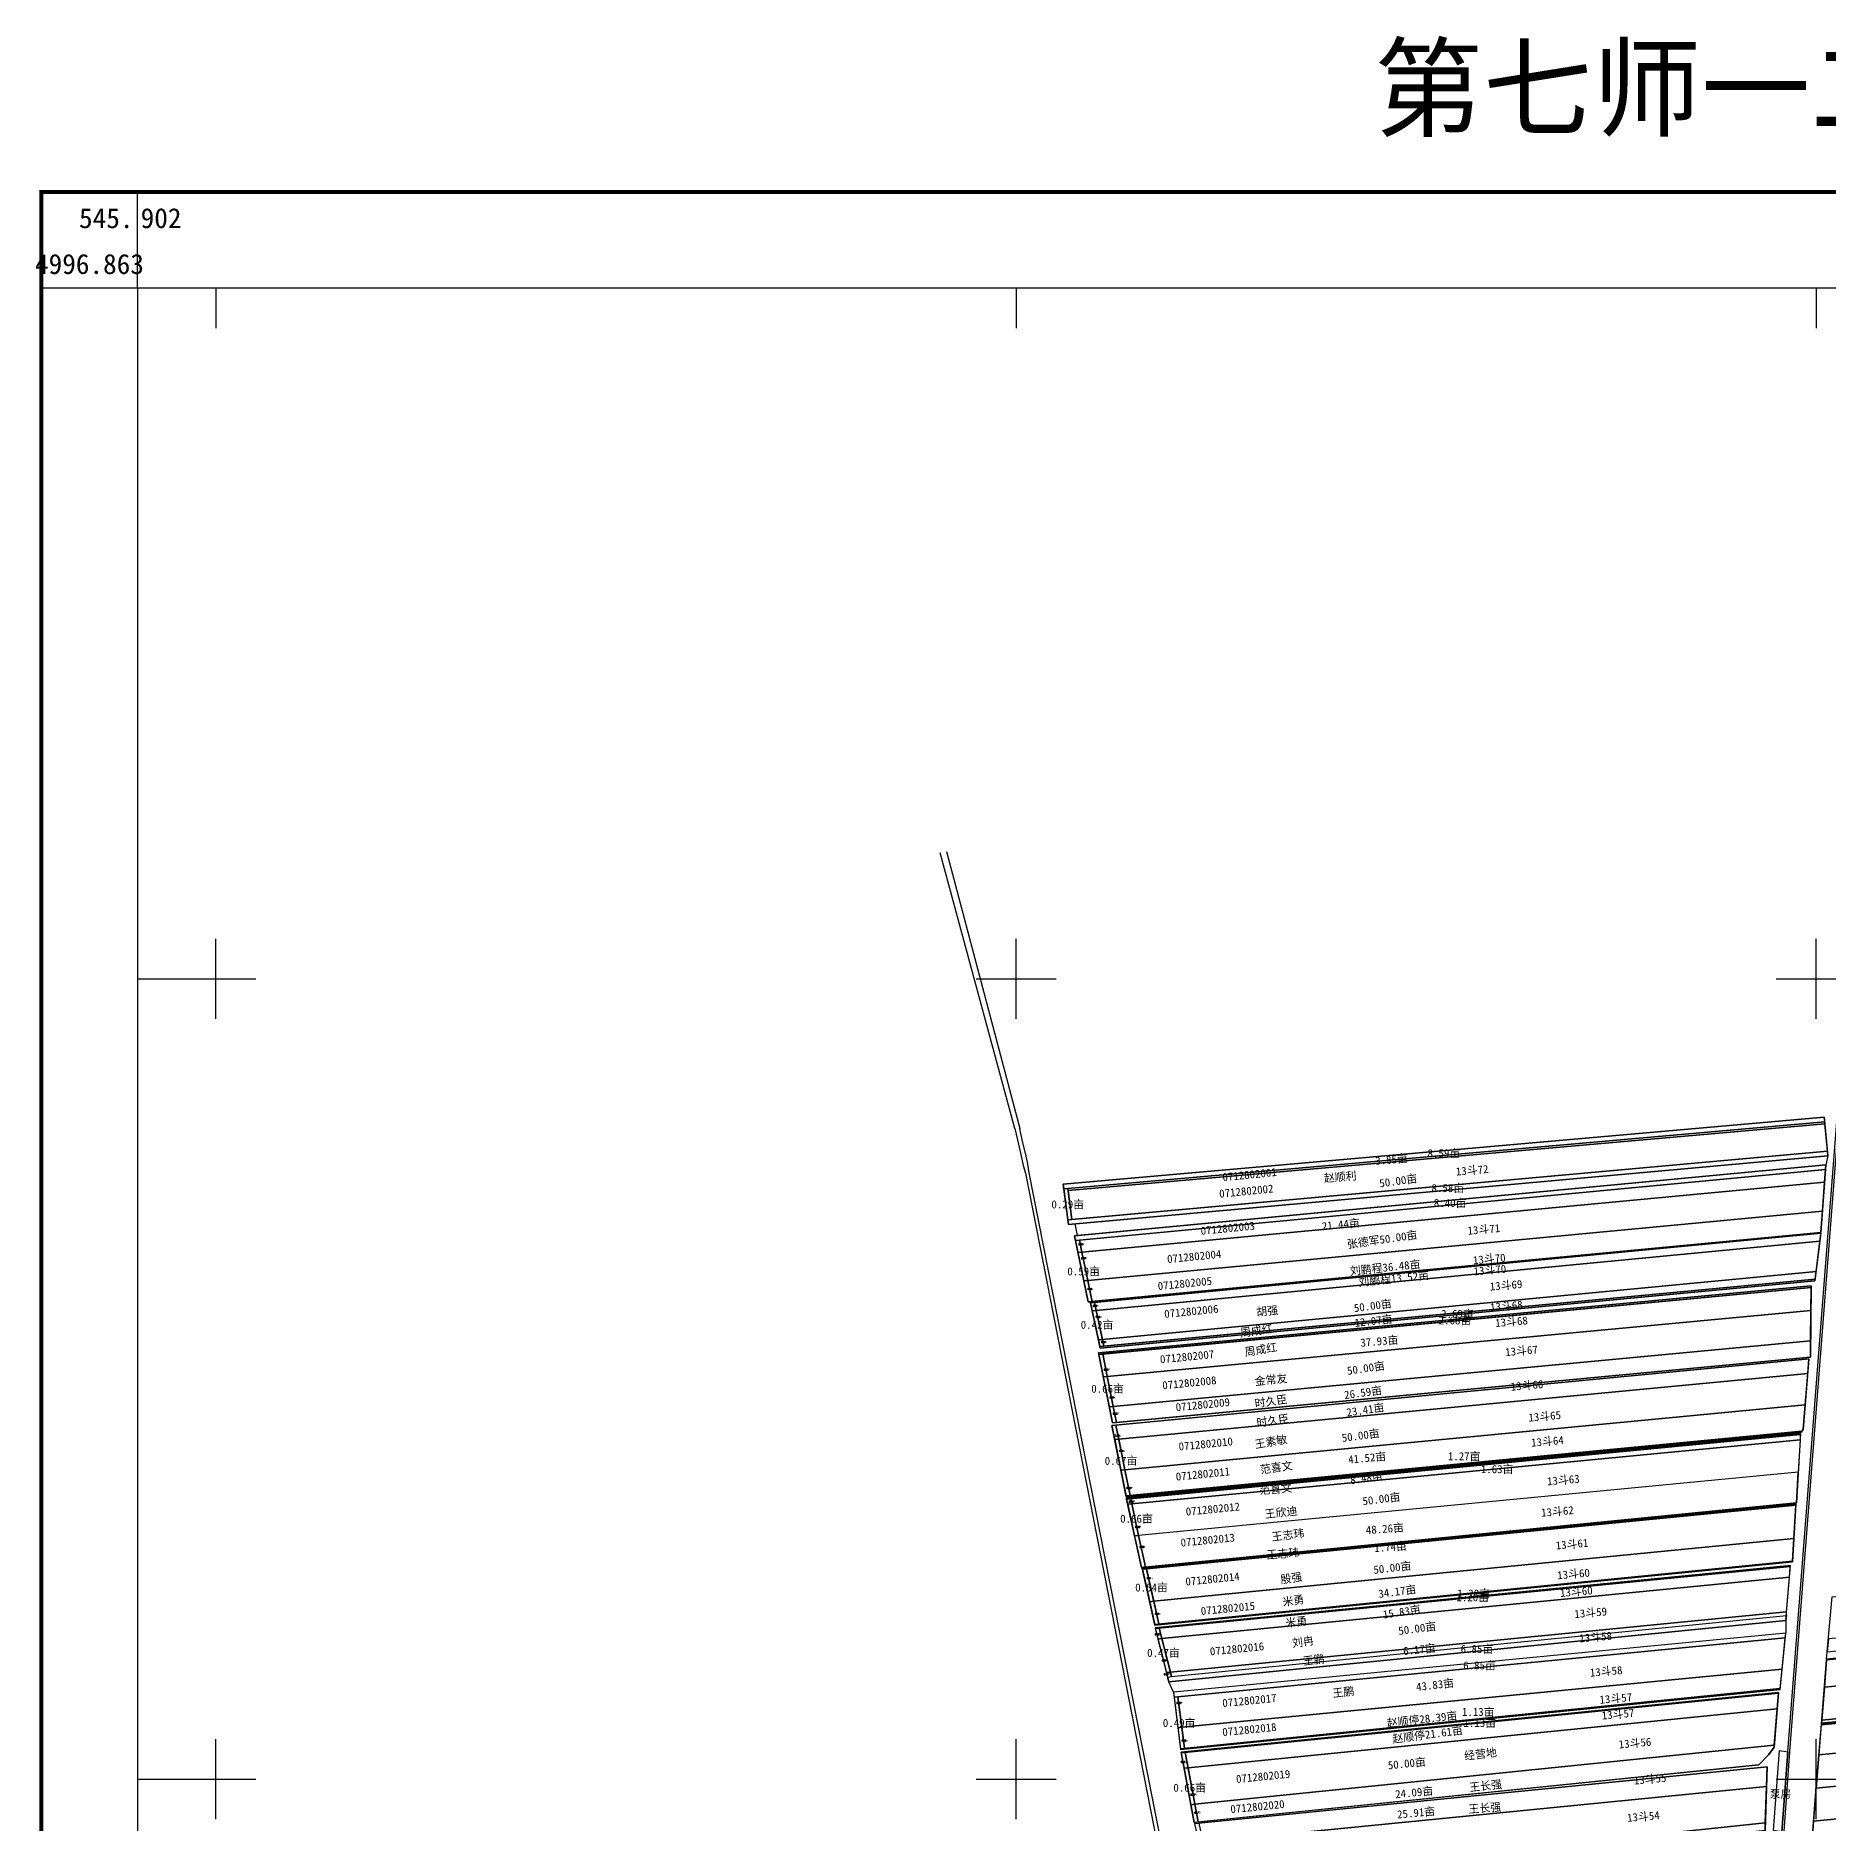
# Model space of a CAD drawing. Extents: x 545706 to 551028, y 4990560 to 4997178.
# Drawn here: x 545775 to 548015, y 4994945 to 4997178 of the extents above; entities that cross this region are included whole.
import ezdxf
from ezdxf.enums import TextEntityAlignment as Align

# ---------------------------------------------------------------- set-up
doc = ezdxf.new("R2010")
doc.units = 0
doc.header["$LTSCALE"] = 10
for name, color, linetype in [('2021新职工', 7, 'CONTINUOUS'), ('TK', 7, 'CONTINUOUS'), ('ZBTZ', 3, 'CONTINUOUS'), ('ZJ', 7, 'CONTINUOUS'), ('出水桩', 2, 'CONTINUOUS'), ('地块名称', 7, 'CONTINUOUS'), ('地物扣减', 7, 'CONTINUOUS'), ('地籍号', 7, 'CONTINUOUS'), ('权利人', 1, 'CONTINUOUS'), ('泵房', 7, 'CONTINUOUS'), ('测地框', 7, 'CONTINUOUS'), ('渠', 4, 'CONTINUOUS'), ('经营地', 5, 'CONTINUOUS'), ('经营地面积', 5, 'CONTINUOUS'), ('路', 5, 'CONTINUOUS'), ('身份地框', 7, 'CONTINUOUS'), ('身份地面积', 7, 'CONTINUOUS')]:
    doc.layers.add(name, color=color, linetype=linetype)
doc.styles.add('HZ', font='rs.shx', dxfattribs={"width": 0.8, "bigfont": 'hztxt.shx'})
doc.styles.add('宋体', font='')
doc.styles.get('宋体').set_extended_font_data('SimSun')

msp = doc.modelspace()

# ---------------------------------------------------------------- linework, layer by layer
at = {"layer": '2021新职工', "color": 1, "linetype": 'Continuous', "flags": 128}
for points in [[(548824.8, 4995227.4), (548012.6, 4995149.2), (548010.1, 4995115.2), (548823.2, 4995194.1)], [(548498.6, 4995218.4), (548015.1, 4995175.5), (548013.7, 4995159.4), (548499.4, 4995209), (548499, 4995213.1)], [(548815.1, 4995109.3), (548003.2, 4995030.4), (547999.8, 4994989), (548810.6, 4995067.8), (548810.7, 4995068.4), (548811.2, 4995069.5)]]:
    msp.add_lwpolyline(points, close=True, dxfattribs=at)
at = {"layer": 'TK', "linetype": 'Continuous'}
for p, q in [((545902, 4996863), (545902, 4996983)), ((545902, 4996863), (545782, 4996863)), ((546000, 4996863), (546000, 4996813)), ((547000, 4996863), (547000, 4996813)), ((548000, 4996863), (548000, 4996813)), ((546000, 4995950), (546000, 4996050)), ((547000, 4995950), (547000, 4996050)), ((548000, 4995950), (548000, 4996050)), ((545902, 4996000), (545952, 4996000)), ((545950, 4996000), (546050, 4996000)), ((546950, 4996000), (547050, 4996000)), ((547950, 4996000), (548050, 4996000)), ((546000, 4994950), (546000, 4995050)), ((547000, 4994950), (547000, 4995050)), ((548000, 4994950), (548000, 4995050)), ((545902, 4995000), (545952, 4995000)), ((545950, 4995000), (546050, 4995000)), ((546950, 4995000), (547050, 4995000)), ((547950, 4995000), (548050, 4995000))]:
    msp.add_line(p, q, dxfattribs=at)
at = {"layer": 'TK', "linetype": 'Continuous', "const_width": 5, "flags": 128}
msp.add_lwpolyline([(545782, 4990743), (551022, 4990743), (551022, 4996983), (545782, 4996983)], close=True, dxfattribs=at)
at = {"layer": 'TK', "linetype": 'Continuous', "flags": 128}
msp.add_lwpolyline([(545902, 4990863), (550902, 4990863), (550902, 4996863), (545902, 4996863)], close=True, dxfattribs=at)
at = {"layer": 'ZBTZ', "linetype": 'Continuous', "flags": 128}
for points, elevation in [([(547073.8, 4995693.9), (548014.6, 4995778.8), (548012, 4995767.7), (547076.8, 4995679.3)], 279.4), ([(547190.9, 4995121.9), (547962.1, 4995198.4), (547961.8, 4995182.6), (547196.6, 4995108.6)], 280.1)]:
    msp.add_lwpolyline(points, close=True, dxfattribs=dict(at, elevation=elevation))
at = {"layer": '出水桩', "color": 2, "linetype": 'Continuous', "flags": 128}
for points in [[(547993.8, 4995614.4), (547993.8, 4995616.5), (547103.1, 4995532.9), (547103.5, 4995530.9)], [(547998.3, 4995622.8), (547998.6, 4995624.8), (547104.6, 4995540.8), (547105, 4995538.8)], [(547981.2, 4995433.7), (547982.1, 4995434.8), (547137.5, 4995353.9), (547137.7, 4995352.9)], [(547980, 4995430.8), (547980.1, 4995432.1), (547138, 4995351.4), (547138.2, 4995350.1)], [(547970.3, 4995271.5), (547970.4, 4995272.5), (547173.4, 4995193.5), (547173.6, 4995192.5)], [(547967.5, 4995266), (547967.6, 4995267), (547173.7, 4995189.3), (547174, 4995188.3)], [(548818.8, 4995147.5), (548006.4, 4995068.7), (548006.3, 4995067.9), (548818.8, 4995146.8)], [(548818.8, 4995148.8), (548006.7, 4995070), (548006.7, 4995069.3), (548818.9, 4995148.2)], [(547955, 4995112.1), (547955.1, 4995113.2), (547205.3, 4995038.2), (547205.4, 4995037.2)], [(547952.7, 4995107.5), (547952.8, 4995108.5), (547206.2, 4995033.9), (547206.4, 4995032.9)]]:
    msp.add_lwpolyline(points, close=True, dxfattribs=at)
at = {"layer": '出水桩', "color": 2, "linetype": 'Continuous', "elevation": 280.2, "flags": 128}
msp.add_lwpolyline([(548818.8, 4995147.8), (548006.5, 4995069)], dxfattribs=at)
at = {"layer": '地物扣减', "color": 3, "linetype": 'Continuous', "flags": 128}
for points in [[(548010.6, 4995821.4), (548010, 4995827.4), (547058.8, 4995743.7), (547059.5, 4995737.7), (547059.5, 4995737.7)], [(548014.6, 4995778.8), (548014, 4995784.8), (547064.6, 4995699.1), (547065.4, 4995693.1)], [(548011.6, 4995761.7), (548012, 4995767.7), (547072.9, 4995678.9), (547072.9, 4995678.9), (547074.1, 4995673), (547074.1, 4995673)], [(547064.5, 4995738.2), (547059.5, 4995737.7), (547064.6, 4995699.1), (547069.6, 4995699.5)], [(547079.1, 4995673.5), (547074.1, 4995673), (547089.9, 4995596.3), (547094.9, 4995596.7)], [(547079.1, 4995673.5), (547074.1, 4995673), (547077.2, 4995658), (547082.2, 4995658.5)], [(547082.2, 4995658.5), (547077.2, 4995658), (547084.5, 4995622.6), (547089.5, 4995623)], [(547089.5, 4995623), (547084.5, 4995622.6), (547089.9, 4995596.3), (547094.9, 4995596.7)], [(547097.8, 4995595.6), (547092.8, 4995595.1), (547104.6, 4995540.8), (547109.6, 4995541.3)], [(547097.8, 4995595.6), (547092.8, 4995595.1), (547094.9, 4995585.4), (547099.9, 4995585.8)], [(547099.9, 4995585.8), (547094.9, 4995585.4), (547102.8, 4995549), (547107.8, 4995549.5)], [(547107.8, 4995549.5), (547102.8, 4995549), (547104.6, 4995540.8), (547109.6, 4995541.3)], [(547108.5, 4995531.4), (547103.5, 4995530.9), (547120.3, 4995445.2), (547125.3, 4995445.6)], [(547108.5, 4995531.4), (547103.5, 4995530.9), (547109, 4995502.8), (547114, 4995503.2)], [(547114, 4995503.2), (547109, 4995502.8), (547116.4, 4995465.4), (547121.4, 4995465.8)], [(547121.4, 4995465.8), (547116.4, 4995465.4), (547120.3, 4995445.2), (547125.3, 4995445.6)], [(547124.8, 4995442.5), (547119.8, 4995442), (547137.5, 4995353.9), (547142.6, 4995354.4)], [(547124.8, 4995442.5), (547119.8, 4995442), (547123.4, 4995424.3), (547128.4, 4995424.8)], [(547128.4, 4995424.8), (547123.4, 4995424.3), (547131.1, 4995386), (547136.1, 4995386.5)], [(547136.1, 4995386.5), (547131.1, 4995386), (547137.5, 4995353.9), (547142.6, 4995354.4)], [(547138.2, 4995350.1), (547143.3, 4995350.6), (547144.7, 4995344), (547153.2, 4995304.6), (547161.8, 4995265.2), (547156.8, 4995264.7)], [(547143.3, 4995350.6), (547138.2, 4995350.1), (547139.7, 4995343.5), (547144.7, 4995344)], [(547144.7, 4995344), (547139.7, 4995343.5), (547148.2, 4995304.1), (547153.2, 4995304.6)], [(547153.2, 4995304.6), (547148.2, 4995304.1), (547156.8, 4995264.7), (547161.8, 4995265.2)], [(547162.6, 4995264.2), (547157.6, 4995263.7), (547173.4, 4995193.5), (547178.4, 4995194)], [(547162.6, 4995264.2), (547157.6, 4995263.7), (547157.9, 4995262.3), (547162.9, 4995262.8)], [(547162.9, 4995262.8), (547157.9, 4995262.3), (547167, 4995221.8), (547172, 4995222.3)], [(547172, 4995222.3), (547167, 4995221.8), (547173.4, 4995193.5), (547178.4, 4995194)], [(547189.4, 4995127.7), (547194.4, 4995128.2), (547962.6, 4995204.4), (547962.1, 4995198.4), (547190.9, 4995121.9)], [(548013.7, 4995159.4), (548499.4, 4995209), (548499.2, 4995211.3), (548556, 4995218.3), (548586.4, 4995215.6), (548586.5, 4995209.5), (548561.1, 4995206), (548012.9, 4995150)], [(547179, 4995188.8), (547174, 4995188.3), (547189.4, 4995127.7), (547194.4, 4995128.2)], [(547179, 4995188.8), (547174, 4995188.3), (547177.3, 4995175.2), (547182.3, 4995175.7)], [(547961.2, 4995176.7), (547961.8, 4995182.6), (547196.6, 4995108.6), (547197.4, 4995102.6)], [(547182.3, 4995175.7), (547177.3, 4995175.2), (547187.9, 4995133.4), (547193, 4995133.9)], [(547193, 4995133.9), (547187.9, 4995133.4), (547189.4, 4995127.7), (547194.4, 4995128.2)], [(547202.3, 4995103.1), (547197.4, 4995102.6), (547205.3, 4995038.2), (547210.3, 4995038.7)], [(547202.3, 4995103.1), (547197.4, 4995102.6), (547202.1, 4995064.4), (547207, 4995064.9)], [(547207, 4995064.9), (547202.1, 4995064.4), (547205.3, 4995038.2), (547210.3, 4995038.7)], [(547211.4, 4995033.4), (547206.4, 4995032.9), (547222.6, 4994946.1), (547227.6, 4994946.6)], [(547211.4, 4995033.4), (547206.4, 4995032.9), (547209.9, 4995013.8), (547214.9, 4995014.3)], [(547214.9, 4995014.3), (547209.9, 4995013.8), (547218.4, 4994968.2), (547223.4, 4994968.7)], [(547223.4, 4994968.7), (547218.4, 4994968.2), (547222.6, 4994946.1), (547227.6, 4994946.6)]]:
    msp.add_lwpolyline(points, close=True, dxfattribs=at)
at = {"layer": '泵房', "color": 4, "linetype": 'Continuous', "flags": 128}
msp.add_lwpolyline([(547946.7, 4994935.9), (547953.9, 4995035.9), (547964.3, 4995034.4), (547957.1, 4994934.5)], close=True, dxfattribs=at)
at = {"layer": '测地框', "linetype": 'Continuous', "flags": 128}
for points, elevation in [([(547065.4, 4995693.1), (547058.8, 4995743.7), (548010, 4995827.4), (548014.6, 4995778.8)], 278.7), ([(547089.9, 4995596.3), (547072.9, 4995678.9), (548012, 4995767.7), (548005.7, 4995683.3)], 279), ([(547105, 4995538.8), (547092.8, 4995595.1), (548005.6, 4995682.2), (547998.3, 4995622.8)], 278.9), ([(547120.3, 4995445.2), (547103.1, 4995532.9), (547993.8, 4995616.5), (547992.6, 4995527.4)], 279), ([(547137.7, 4995352.9), (547119.8, 4995442), (547990.8, 4995525.3), (547983.7, 4995436.8), (547981.2, 4995433.7)], 279.1), ([(547156.8, 4995264.7), (547138, 4995351.4), (547980.1, 4995432.1), (547975.5, 4995345.2)], 279.1), ([(547173.6, 4995192.5), (547157.6, 4995263.7), (547974.6, 4995344), (547970.3, 4995271.5)], 279.1), ([(548827.4, 4995243.3), (548561.1, 4995206), (548012.9, 4995150), (548019.7, 4995227.9), (548494.4, 4995270.1), (548499.2, 4995211.3), (548556, 4995218.3), (548586.4, 4995215.6), (548585, 4995275.9), (548829.5, 4995302.8)], 280.4), ([(547962.1, 4995198.4), (547967.6, 4995267), (547173.7, 4995189.3), (547190.9, 4995121.9)], 280.1), ([(548006.7, 4995069.3), (548012.6, 4995149.2), (548829.9, 4995227.9), (548826.5, 4995158.6), (548822.3, 4995158), (548823.9, 4995148.7)], 279.7), ([(547955, 4995112.1), (547961.8, 4995182.6), (547196.6, 4995108.6), (547205.4, 4995037.2)], 280.3), ([(547222.6, 4994946.1), (547206.2, 4995033.9), (547952.8, 4995108.5), (547947.4, 4995040.2), (547940.3, 4995030.6), (547928.2, 4995018.2)], 279.2), ([(547240.8, 4994862.2), (547223.6, 4994944.6), (547938.7, 4995015.7), (547936, 4994935.5)], 279.2)]:
    msp.add_lwpolyline(points, close=True, dxfattribs=dict(at, elevation=elevation))
at = {"layer": '测地框', "color": 7, "linetype": 'Continuous', "elevation": 279.7, "flags": 128}
msp.add_lwpolyline([(548006.4, 4995068.7), (548824, 4995148), (548816.1, 4995068), (548815.6, 4995067), (548811.1, 4994986.3), (548807.1, 4994914.6), (548804, 4994908.7), (548793, 4994826.2), (547979.4, 4994747.1), (547985.5, 4994823.6), (547985.9, 4994829.4), (547987.3, 4994831.4), (547992.7, 4994906.6), (547993.7, 4994907.9), (547999.4, 4994984.8), (547999.5, 4994986.2)], close=True, dxfattribs=at)
at = {"layer": '渠', "color": 4, "linetype": 'Continuous', "flags": 128}
for points, elevation in [([(547753.4, 4992415.2), (547957.1, 4994934.5), (547964.3, 4995034.4), (548028.5, 4995859.5)], 280.6), ([(547756.2, 4992415.5), (547959.9, 4994934.8), (547967.1, 4995034.7), (548031.3, 4995859.7)], 280.8)]:
    msp.add_lwpolyline(points, dxfattribs=dict(at, elevation=elevation))
at = {"layer": '经营地', "color": 5, "linetype": 'Continuous', "flags": 128}
for points in [[(548010.8, 4995818.7), (548010.6, 4995821.4), (547064.5, 4995738.2), (547064.9, 4995735.5)], [(548010.4, 4995746.2), (548011.6, 4995761.7), (547079.1, 4995673.5), (547082.2, 4995658.5)], [(547947.6, 4995042.6), (547951.2, 4995087.9), (547214.9, 4995014.3), (547223.4, 4994968.7)]]:
    msp.add_lwpolyline(points, close=True, dxfattribs=at)
at = {"layer": '路', "color": 5, "linetype": 'Continuous', "flags": 128}
for points, elevation in [([(546998.6, 4995813.2), (546905.1, 4996157.3)], 279.5), ([(546912.9, 4996159.3), (547004.8, 4995813.2)], 279.3), ([(546998.6, 4995813.2), (547003.2, 4995793.3), (547005.8, 4995780.4), (547009, 4995767), (547011.6, 4995757.1), (547248.4, 4994552.3)], 279.5), ([(546998.6, 4995813.2), (547003.2, 4995793.3), (547005.8, 4995780.4), (547009, 4995767), (547011.6, 4995757.1), (547248.4, 4994552.3)], 279.5), ([(547254.3, 4994552), (547016.4, 4995757.8), (547014.7, 4995768.6), (547012.1, 4995780.4), (547008.1, 4995797), (547004.8, 4995813.2)], 280.3), ([(547254.3, 4994552), (547016.4, 4995757.8), (547014.7, 4995768.6), (547012.1, 4995780.4), (547008.1, 4995797), (547004.8, 4995813.2)], 280.3)]:
    msp.add_lwpolyline(points, dxfattribs=dict(at, elevation=elevation))
at = {"layer": '身份地框', "color": 1, "linetype": 'Continuous', "flags": 128}
for points in [[(548014, 4995784.8), (548010.8, 4995818.7), (547064.9, 4995735.5), (547069.6, 4995699.5)], [(548007.7, 4995709.8), (548010.4, 4995746.2), (547082.2, 4995658.5), (547089.5, 4995623)], [(548005.7, 4995683.3), (548007.7, 4995709.8), (547089.5, 4995623), (547094.9, 4995596.7)], [(548004.4, 4995672.2), (548005.6, 4995682.2), (547097.8, 4995595.6), (547099.9, 4995585.8)], [(547999.8, 4995634.6), (548004.4, 4995672.2), (547099.9, 4995585.8), (547107.8, 4995549.5)], [(547998.6, 4995624.8), (547999.8, 4995634.6), (547107.8, 4995549.5), (547109.6, 4995541.3)], [(547993.4, 4995585.7), (547993.8, 4995614.4), (547108.5, 4995531.4), (547114, 4995503.2)], [(547992.8, 4995547.6), (547993.4, 4995585.7), (547114, 4995503.2), (547121.4, 4995465.8)], [(547992.6, 4995527.4), (547992.8, 4995547.6), (547121.4, 4995465.8), (547125.3, 4995445.6)], [(547989.4, 4995507.1), (547990.8, 4995525.3), (547124.8, 4995442.5), (547128.4, 4995424.8)], [(547986.2, 4995467.9), (547989.4, 4995507.1), (547128.4, 4995424.8), (547136.1, 4995386.5)], [(547982.1, 4995434.8), (547983.7, 4995436.8), (547986.2, 4995467.9), (547136.1, 4995386.5), (547142.6, 4995354.4)], [(547143.3, 4995350.6), (547980, 4995430.8), (547979.7, 4995424), (547144.7, 4995344)], [(547144.7, 4995344), (547979.7, 4995424), (547977.5, 4995383.7), (547153.2, 4995304.6)], [(547975.5, 4995345.2), (547977.5, 4995383.7), (547153.2, 4995304.6), (547161.8, 4995265.2)], [(547974.5, 4995342.6), (547974.6, 4995344), (547162.6, 4995264.2), (547162.9, 4995262.8)], [(547972.1, 4995301), (547974.5, 4995342.6), (547162.9, 4995262.8), (547172, 4995222.3)], [(547970.4, 4995272.5), (547972.1, 4995301), (547172, 4995222.3), (547178.4, 4995194)], [(547966.5, 4995252.5), (547967.5, 4995266), (547179, 4995188.8), (547182.3, 4995175.7)], [(547963, 4995209.3), (547966.5, 4995252.5), (547182.3, 4995175.7), (547193, 4995133.9)], [(547962.6, 4995204.4), (547963, 4995209.3), (547193, 4995133.9), (547194.4, 4995128.2)], [(548823.2, 4995194.1), (548010.1, 4995115.2), (548007, 4995073.9), (548818.2, 4995152.6), (548816.5, 4995162.2), (548821.7, 4995163)], [(547957.5, 4995137.5), (547961.2, 4995176.7), (547202.3, 4995103.1), (547207, 4995064.9)], [(547955.1, 4995113.2), (547957.5, 4995137.5), (547207, 4995064.9), (547210.3, 4995038.7)], [(548818.8, 4995146.8), (548006.3, 4995067.9), (548003.2, 4995030.4), (548815.1, 4995109.3)], [(548818.2, 4995152.6), (548007, 4995073.9), (548006.7, 4995070), (548818.8, 4995148.8)], [(547951.2, 4995087.9), (547952.7, 4995107.5), (547211.4, 4995033.4), (547214.9, 4995014.3)], [(548810.6, 4995067.8), (547999.8, 4994989), (547999.5, 4994986.2), (547999.4, 4994984.8), (547996.6, 4994947.6), (548808.5, 4995026.5)], [(547928.2, 4995018.2), (547940.3, 4995030.6), (547947.4, 4995040.2), (547947.6, 4995042.6), (547223.4, 4994968.7), (547227.6, 4994946.6)], [(548808.5, 4995026.5), (547996.6, 4994947.6), (547993.7, 4994907.9), (547992.7, 4994906.6), (547992.7, 4994906.2), (548806.4, 4994985.3), (548806.6, 4994987.2)], [(547937.9, 4994991.1), (547938.7, 4995015.7), (547228.6, 4994945.1), (547233.6, 4994921.2)], [(547936.3, 4994945.4), (547937.9, 4994991.1), (547233.6, 4994921.2), (547243.8, 4994872.4)], [(547936.3, 4994945.4), (547243.8, 4994872.4), (547245.6, 4994863.7), (547936, 4994936.5)]]:
    msp.add_lwpolyline(points, close=True, dxfattribs=at)

# ---------------------------------------------------------------- texts
at = {"layer": 'TK', "linetype": 'Continuous', "style": '宋体'}
msp.add_text('第七师一二八团二连耕地普查图', height=100, dxfattribs=at).set_placement((548402, 4997033), align=Align.BOTTOM_CENTER)
msp.add_text('545.', height=25, dxfattribs=at).set_placement((545897, 4996950.5), align=Align.MIDDLE_RIGHT)
msp.add_text('902', height=25, dxfattribs=at).set_placement((545906, 4996950.5), align=Align.MIDDLE_LEFT)
msp.add_text('4996.863', height=25, dxfattribs=at).set_placement((545842, 4996893), align=Align.MIDDLE)
at = {"layer": 'ZJ', "color": 3, "linetype": 'Continuous', "style": '宋体'}
for s, p in [('8.59亩', (547534.7, 4995782.5)), ('8.58亩', (547539.6, 4995739)), ('0.29亩', (547064.6, 4995718.6)), ('8.40亩', (547542.5, 4995720.4)), ('0.59亩', (547084.5, 4995634.9)), ('0.42亩', (547101.2, 4995568.2)), ('0.66亩', (547114.4, 4995488.3)), ('0.67亩', (547131.2, 4995398.2)), ('0.66亩', (547150.5, 4995326)), ('0.54亩', (547169.3, 4995239.9)), ('0.47亩', (547184.2, 4995158.3)), ('6.85亩', (547576, 4995163.1)), ('6.85亩', (547579.2, 4995142.6)), ('0.49亩', (547203.8, 4995070.7)), ('0.66亩', (547217, 4994989.8))]:
    msp.add_text(s, height=10, dxfattribs=at).set_placement(p, align=Align.MIDDLE)
at = {"layer": 'ZJ', "color": 2, "linetype": 'Continuous', "style": '宋体'}
for s, p in [('2.69亩', (547551.6, 4995581.8)), ('2.68亩', (547548.5, 4995573.7)), ('1.27亩', (547560, 4995403.9)), ('1.63亩', (547601.2, 4995387.8)), ('1.20亩', (547570.7, 4995227.7)), ('1.20亩', (547571.9, 4995232.5)), ('1.13亩', (547577.6, 4995084.5)), ('1.13亩', (547579.5, 4995070.7))]:
    msp.add_text(s, height=10, dxfattribs=at).set_placement(p, align=Align.MIDDLE)
at = {"layer": '地块名称', "color": 7, "linetype": 'Continuous', "style": '宋体'}
for s, p in [('13斗72', (547569.9, 4995761.2)), ('13斗69', (547612.3, 4995617.5)), ('13斗68', (547612.7, 4995591.7)), ('13斗68', (547619.1, 4995572)), ('13斗67', (547631.6, 4995535.6)), ('13斗66', (547638.4, 4995492.4)), ('13斗65', (547660.6, 4995453.8)), ('13斗64', (547664, 4995422.5)), ('13斗63', (547683.9, 4995374.2)), ('13斗62', (547676.5, 4995335)), ('13斗61', (547694.7, 4995294.1)), ('13斗60', (547696.6, 4995256.8)), ('13斗60', (547700.1, 4995234.7)), ('13斗59', (547718, 4995208.4)), ('13斗58', (547724.2, 4995178)), ('13斗58', (547737.4, 4995135.1)), ('13斗56', (547773.4, 4995045.5)), ('13斗55', (547792.3, 4995000.4)), ('13斗54', (547783.9, 4994953.8))]:
    msp.add_text(s, height=10, rotation=4.9542, dxfattribs=at).set_placement(p, align=Align.MIDDLE)
at = {"layer": '地物扣减', "color": 3, "linetype": 'Continuous', "style": 'HZ', "width": 0.8}
for s, p in [('0.12亩', (547078.1, 4995667.5)), ('0.27亩', (547081.5, 4995649.8)), ('0.20亩', (547089.4, 4995611.4)), ('0.07亩', (547096, 4995590.4)), ('0.28亩', (547099.6, 4995576.7)), ('0.06亩', (547106.4, 4995545.2)), ('0.22亩', (547109.9, 4995510.7)), ('0.29亩', (547117, 4995476)), ('0.15亩', (547121.2, 4995455.7)), ('0.14亩', (547123.9, 4995428.4)), ('0.29亩', (547128.8, 4995409.3)), ('0.25亩', (547138.2, 4995362.9)), ('0.05亩', (547141.2, 4995345.8)), ('0.30亩', (547149.1, 4995314.2)), ('0.30亩', (547154.5, 4995289.3)), ('0.01亩', (547159.7, 4995262.9)), ('0.31亩', (547163.4, 4995250.2)), ('0.22亩', (547173.5, 4995205.7)), ('0.10亩', (547173.6, 4995180)), ('0.32亩', (547182.2, 4995147.4)), ('0.04亩', (547184.8, 4995130.1)), ('0.29亩', (547200.7, 4995094.3)), ('0.20亩', (547207.1, 4995047.3)), ('0.15亩', (547205.9, 4995020.7)), ('0.35亩', (547217.9, 4994979.7)), ('0.17亩', (547222.9, 4994957.3))]:
    msp.add_text(s, height=2, dxfattribs=at).set_placement(p)
at = {"layer": '地籍号', "color": 1, "linetype": 'Continuous', "style": '宋体'}
for s, p in [('0712802001', (547291.8, 4995755.4)), ('0712802002', (547287.7, 4995734.8)), ('0712802003', (547264.5, 4995688.4)), ('0712802004', (547222.6, 4995653.1)), ('0712802005', (547210.9, 4995619.4)), ('0712802006', (547219, 4995584.6)), ('0712802007', (547213.7, 4995527.9)), ('0712802008', (547216.6, 4995495.3)), ('0712802009', (547233.3, 4995468)), ('0712802010', (547237, 4995418.9)), ('0712802011', (547233.4, 4995381.3)), ('0712802012', (547245.9, 4995337.5)), ('0712802013', (547239.5, 4995298.8)), ('0712802014', (547245.5, 4995250.2)), ('0712802015', (547264.7, 4995213.4)), ('0712802016', (547276.1, 4995162.9)), ('0712802017', (547291.6, 4995098.3)), ('0712802018', (547291.6, 4995062.1)), ('0712802019', (547308.7, 4995003.5)), ('0712802020', (547301.7, 4994965.8))]:
    msp.add_text(s, height=10, rotation=5.7055, dxfattribs=at).set_placement(p, align=Align.MIDDLE)
at = {"layer": '权利人', "color": 1, "linetype": 'Continuous', "style": '宋体'}
for s, rotation, p in [('赵顺利', 5.037, (547405, 4995752.9)), ('胡强', 5.7058, (547313.8, 4995585.3)), ('周成红', 7.4883, (547300.3, 4995560.7)), ('周成红', 9.2391, (547305.8, 4995537.1)), ('金常友', 6.0041, (547318.6, 4995499.5)), ('时久臣', 8.054, (547318.5, 4995472.5)), ('时久臣', 8.054, (547320.8, 4995448.4)), ('王素敏', 9.8111, (547318.5, 4995422)), ('范喜文', 8.2396, (547325.1, 4995389.8)), ('范喜文', 4.5697, (547324.3, 4995363)), ('王欣迪', 6.3358, (547331.1, 4995333.7)), ('王志玮', 7.2301, (547339.7, 4995305.6)), ('王志玮', 4.6321, (547333.4, 4995282.2, 279.1)), ('殷强', 8.2692, (547343.9, 4995251.5)), ('米勇', 8.1243, (547346.5, 4995223.5)), ('米勇', 6.544, (547350.3, 4995197)), ('刘冉', 7.8458, (547358.4, 4995172)), ('王鹏', 6.8478, (547372, 4995149.4)), ('王鹏', 6.8478, (547409, 4995109.2)), ('王长强', 6.039, (547586.7, 4994992.1)), ('王长强', 4.2057, (547585.7, 4994964.3))]:
    msp.add_text(s, height=10, rotation=rotation, dxfattribs=at).set_placement(p, align=Align.MIDDLE)
at = {"layer": '权利人', "color": 2, "linetype": 'Continuous', "style": '宋体'}
for s, rotation, p in [('张德军50.00亩', 8.1219, (547414.4, 4995663.2)), ('刘鹏程36.48亩', 5.9421, (547417.7, 4995629.8)), ('刘鹏程13.52亩', 5.9412, (547428.4, 4995616)), ('赵顺停28.39亩', 6.4937, (547463.9, 4995065)), ('赵顺停21.61亩', 7.3204, (547471, 4995045.3))]:
    msp.add_text(s, height=10, rotation=rotation, dxfattribs=at).set_placement(p)
for s, p in [('13斗71', (547584.5, 4995687.3)), ('13斗70', (547591.3, 4995650.4)), ('13斗70', (547592.1, 4995636.5)), ('13斗57', (547749.4, 4995101.3)), ('13斗57', (547752.2, 4995081.6))]:
    msp.add_text(s, height=10, rotation=4.9542, dxfattribs=at).set_placement(p, align=Align.MIDDLE)
at = {"layer": '泵房', "color": 1, "linetype": 'Continuous', "style": '宋体'}
msp.add_text('泵房', height=10, dxfattribs=at).set_placement((547955.3, 4994981.9), align=Align.MIDDLE)
at = {"layer": '经营地面积', "color": 5, "linetype": 'Continuous', "style": '宋体'}
for s, rotation, p in [('3.85亩', 4.8804, (547449.3, 4995767.6)), ('21.44亩', 5.7822, (547382.6, 4995685.8)), ('50.00亩', 5.8722, (547465.1, 4995012.3))]:
    msp.add_text(s, height=10, rotation=rotation, dxfattribs=at).set_placement(p)
msp.add_text('经营地', height=10, rotation=6.8478, dxfattribs=at).set_placement((547580.3, 4995031.7), align=Align.MIDDLE)
at = {"layer": '身份地面积', "color": 1, "linetype": 'Continuous', "style": '宋体'}
for s, rotation, p in [('50.00亩', 8.1219, (547454.7, 4995739.4)), ('50.00亩', 7.4413, (547422.8, 4995583.6)), ('12.07亩', 6.4774, (547423.6, 4995565.1)), ('37.93亩', 4.8602, (547430.7, 4995540.3)), ('50.00亩', 8.5234, (547414.4, 4995505.2)), ('26.59亩', 7.6887, (547410.7, 4995475)), ('23.41亩', 8.358, (547413.7, 4995453.2)), ('50.00亩', 7.8861, (547407.7, 4995421.3)), ('41.52亩', 5.2564, (547415.5, 4995394.4)), ('8.48亩', 8.1224, (547418.3, 4995368.6)), ('50.00亩', 7.1205, (547433.6, 4995342.3)), ('48.26亩', 4.2852, (547437.5, 4995306.2)), ('1.74亩', 4.416, (547447.9, 4995283.8)), ('50.00亩', 6.7035, (547447.2, 4995256.6)), ('34.17亩', 7.6346, (547453.5, 4995226.5)), ('15.83亩', 8.5227, (547459.2, 4995200.7)), ('50.00亩', 7.915, (547478.4, 4995180.2)), ('6.17亩', 6.2065, (547484.3, 4995155)), ('43.83亩', 6.7341, (547500.5, 4995110.2)), ('24.09亩', 5.6132, (547474.3, 4994976.2)), ('25.91亩', 5.436, (547476.7, 4994950.9))]:
    msp.add_text(s, height=10, rotation=rotation, dxfattribs=at).set_placement(p)

doc.saveas('drawing.dxf')
